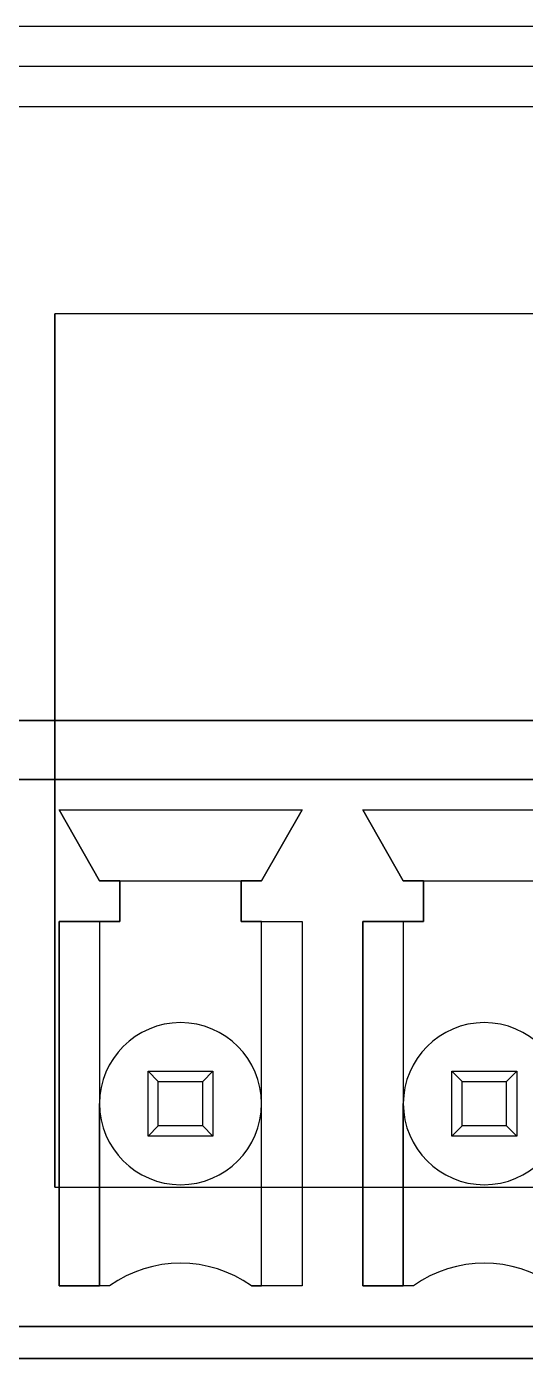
# Model space of a CAD drawing. Header units: millimetres. Extents: x -58 to 58, y -6 to 23.
# Drawn here: x 30.14 to 36.4, y 6.3 to 23 of the extents above; entities that cross this region are included whole.
import ezdxf

# ---------------------------------------------------------------- set-up
doc = ezdxf.new("R2010")
doc.units = ezdxf.units.MM
doc.header["$MEASUREMENT"] = 0
doc.layers.add('CL57_ASM', color=7, linetype='CONTINUOUS')

msp = doc.modelspace()

# ---------------------------------------------------------------- linework, layer by layer
at = {"layer": 'CL57_ASM'}
for p, q in [((56, 23, -69.2), (-56, 23, -69.2)), ((56, 23, -69.2), (-56, 23, -69.2)), ((56, 23, -69.2), (-56, 23, -69.2)), ((56, 23, -69.2), (-56, 23, -69.2)), ((56, 23, -69.2), (-56, 23, -69.2)), ((56, 23, -69.2), (-56, 23, -69.2)), ((49, 23, -0.5), (-49, 23, -0.5)), ((49, 23, -0.5), (-49, 23, -0.5)), ((49, 23, -0.5), (-49, 23, -0.5)), ((49, 23, -0.5), (-49, 23, -0.5)), ((49, 23, -0.5), (-49, 23, -0.5)), ((49, 23, -0.5), (-49, 23, -0.5)), ((49.5, 22.5), (-49.5, 22.5)), ((49.5, 22.5), (-49.5, 22.5)), ((49.5, 22.5), (-49.5, 22.5)), ((49.5, 22.5), (-49.5, 22.5)), ((49.5, 22.5), (-49.5, 22.5)), ((49.5, 22.5), (-49.5, 22.5)), ((-48.5, 22, -1), (48.5, 22, -1)), ((-48.5, 22, -65.7), (48.5, 22, -65.7)), ((-48.5, 22, -1), (48.5, 22, -1)), ((-48.5, 22, -65.7), (48.5, 22, -65.7)), ((-48.5, 22, -1), (48.5, 22, -1)), ((-48.5, 22, -65.7), (48.5, 22, -65.7)), ((-48.5, 22, -1), (48.5, 22, -1)), ((-48.5, 22, -65.7), (48.5, 22, -65.7)), ((-48.5, 22, -1), (48.5, 22, -1)), ((-48.5, 22, -65.7), (48.5, 22, -65.7)), ((-48.5, 22, -1), (48.5, 22, -1)), ((-48.5, 22, -65.7), (48.5, 22, -65.7)), ((30.5, 19.4, -57.9), (45, 19.4061, -57.9)), ((30.5, 19.4, -57.9), (45, 19.4061, -57.9)), ((30.5, 19.4, -57.9), (45, 19.4061, -57.9)), ((30.5, 19.4, -57.9), (45, 19.4061, -57.9)), ((30.5, 19.4, -57.9), (45, 19.4061, -57.9)), ((30.5, 19.4, -57.9), (45, 19.4061, -57.9)), ((45, 19.4039, -44.9), (30.5, 19.4, -44.9)), ((45, 19.4039, -44.9), (30.5, 19.4, -44.9)), ((45, 19.4039, -44.9), (30.5, 19.4, -44.9)), ((45, 19.4039, -44.9), (30.5, 19.4, -44.9)), ((45, 19.4039, -44.9), (30.5, 19.4, -44.9)), ((45, 19.4039, -44.9), (30.5, 19.4, -44.9)), ((30.5, 19.4, -44.9), (30.5, 8.4462, -44.9)), ((30.5, 8.4462, -57.9), (30.5, 19.4, -57.9)), ((30.5, 19.4, -57.9), (30.5, 19.4, -44.9)), ((30.5, 8.4462, -57.9), (30.5, 19.4, -57.9)), ((30.5, 19.4, -57.9), (30.5, 19.4, -44.9)), ((30.5, 19.4, -44.9), (30.5, 8.4462, -44.9)), ((30.5, 19.4, -44.9), (30.5, 8.4462, -44.9)), ((30.5, 8.4462, -57.9), (30.5, 19.4, -57.9)), ((30.5, 19.4, -57.9), (30.5, 19.4, -44.9)), ((30.5, 8.4462, -57.9), (30.5, 19.4, -57.9)), ((30.5, 19.4, -57.9), (30.5, 19.4, -44.9)), ((30.5, 19.4, -44.9), (30.5, 8.4462, -44.9)), ((30.5, 19.4, -44.9), (30.5, 8.4462, -44.9)), ((30.5, 8.4462, -57.9), (30.5, 19.4, -57.9)), ((30.5, 19.4, -57.9), (30.5, 19.4, -44.9)), ((30.5, 8.4462, -57.9), (30.5, 19.4, -57.9)), ((30.5, 19.4, -57.9), (30.5, 19.4, -44.9)), ((30.5, 19.4, -44.9), (30.5, 8.4462, -44.9)), ((42.2, 14.3, -1), (-43.8, 14.3, -1)), ((-43.8, 14.3), (42.2, 14.3)), ((-43.8, 14.3), (42.2, 14.3)), ((42.2, 14.3, -1), (-43.8, 14.3, -1)), ((42.2, 14.3, -1), (-43.8, 14.3, -1)), ((-43.8, 14.3), (42.2, 14.3)), ((-43.8, 14.3), (42.2, 14.3)), ((42.2, 14.3, -1), (-43.8, 14.3, -1)), ((42.2, 14.3, -1), (-43.8, 14.3, -1)), ((-43.8, 14.3), (42.2, 14.3)), ((-43.8, 14.3), (42.2, 14.3)), ((42.2, 14.3, -1), (-43.8, 14.3, -1)), ((42.2, 13.558), (10.421, 13.558)), ((10.421, 13.558, -9.144), (42.298, 13.558, -9.144)), ((10.421, 13.558, -9.144), (42.298, 13.558, -9.144)), ((42.2, 13.558), (10.421, 13.558)), ((42.2, 13.558), (10.421, 13.558)), ((10.421, 13.558, -9.144), (42.298, 13.558, -9.144)), ((10.421, 13.558, -9.144), (42.298, 13.558, -9.144)), ((42.2, 13.558), (10.421, 13.558)), ((42.2, 13.558), (10.421, 13.558)), ((10.421, 13.558, -9.144), (42.298, 13.558, -9.144)), ((10.421, 13.558, -9.144), (42.298, 13.558, -9.144)), ((42.2, 13.558), (10.421, 13.558)), ((30.5505, 13.177), (31.0585, 12.288)), ((30.5505, 13.177), (33.5985, 13.177)), ((30.5505, 13.177, -8.128), (33.5985, 13.177, -8.128)), ((30.5505, 13.177), (30.5505, 13.177, -8.128)), ((30.5505, 13.177), (33.5985, 13.177)), ((31.0585, 12.288, -8.128), (30.5505, 13.177, -8.128)), ((30.5505, 13.177, -8.128), (33.5985, 13.177, -8.128)), ((30.5505, 13.177), (30.5505, 13.177, -8.128)), ((30.5505, 13.177), (31.0585, 12.288)), ((31.0585, 12.288, -8.128), (30.5505, 13.177, -8.128)), ((30.5505, 13.177), (31.0585, 12.288)), ((30.5505, 13.177), (33.5985, 13.177)), ((30.5505, 13.177, -8.128), (33.5985, 13.177, -8.128)), ((30.5505, 13.177), (30.5505, 13.177, -8.128)), ((30.5505, 13.177), (33.5985, 13.177)), ((31.0585, 12.288, -8.128), (30.5505, 13.177, -8.128)), ((30.5505, 13.177, -8.128), (33.5985, 13.177, -8.128)), ((30.5505, 13.177), (30.5505, 13.177, -8.128)), ((30.5505, 13.177), (31.0585, 12.288)), ((31.0585, 12.288, -8.128), (30.5505, 13.177, -8.128)), ((30.5505, 13.177), (31.0585, 12.288)), ((30.5505, 13.177), (33.5985, 13.177)), ((30.5505, 13.177, -8.128), (33.5985, 13.177, -8.128)), ((30.5505, 13.177), (30.5505, 13.177, -8.128)), ((30.5505, 13.177), (33.5985, 13.177)), ((31.0585, 12.288, -8.128), (30.5505, 13.177, -8.128)), ((30.5505, 13.177, -8.128), (33.5985, 13.177, -8.128)), ((30.5505, 13.177), (30.5505, 13.177, -8.128)), ((30.5505, 13.177), (31.0585, 12.288)), ((31.0585, 12.288, -8.128), (30.5505, 13.177, -8.128)), ((33.0905, 12.288), (33.5985, 13.177)), ((33.5985, 13.177, -8.128), (33.0905, 12.288, -8.128)), ((33.5985, 13.177, -8.128), (33.0905, 12.288, -8.128)), ((33.0905, 12.288), (33.5985, 13.177)), ((33.0905, 12.288), (33.5985, 13.177)), ((33.5985, 13.177, -8.128), (33.0905, 12.288, -8.128)), ((33.5985, 13.177, -8.128), (33.0905, 12.288, -8.128)), ((33.0905, 12.288), (33.5985, 13.177)), ((33.0905, 12.288), (33.5985, 13.177)), ((33.5985, 13.177, -8.128), (33.0905, 12.288, -8.128)), ((33.5985, 13.177, -8.128), (33.0905, 12.288, -8.128)), ((33.0905, 12.288), (33.5985, 13.177)), ((33.5985, 13.177, -8.128), (33.5985, 13.177)), ((33.5985, 13.177, -8.128), (33.5985, 13.177)), ((33.5985, 13.177, -8.128), (33.5985, 13.177)), ((33.5985, 13.177, -8.128), (33.5985, 13.177)), ((33.5985, 13.177, -8.128), (33.5985, 13.177)), ((33.5985, 13.177, -8.128), (33.5985, 13.177)), ((34.3605, 13.177), (34.8685, 12.288)), ((34.3605, 13.177), (37.4085, 13.177)), ((34.3605, 13.177, -8.128), (37.4085, 13.177, -8.128)), ((34.3605, 13.177), (34.3605, 13.177, -8.128)), ((34.3605, 13.177), (37.4085, 13.177)), ((34.8685, 12.288, -8.128), (34.3605, 13.177, -8.128)), ((34.3605, 13.177, -8.128), (37.4085, 13.177, -8.128)), ((34.3605, 13.177), (34.3605, 13.177, -8.128)), ((34.3605, 13.177), (34.8685, 12.288)), ((34.8685, 12.288, -8.128), (34.3605, 13.177, -8.128)), ((34.3605, 13.177), (34.8685, 12.288)), ((34.3605, 13.177), (37.4085, 13.177)), ((34.3605, 13.177, -8.128), (37.4085, 13.177, -8.128)), ((34.3605, 13.177), (34.3605, 13.177, -8.128)), ((34.3605, 13.177), (37.4085, 13.177)), ((34.8685, 12.288, -8.128), (34.3605, 13.177, -8.128)), ((34.3605, 13.177, -8.128), (37.4085, 13.177, -8.128)), ((34.3605, 13.177), (34.3605, 13.177, -8.128)), ((34.3605, 13.177), (34.8685, 12.288)), ((34.8685, 12.288, -8.128), (34.3605, 13.177, -8.128)), ((34.3605, 13.177), (34.8685, 12.288)), ((34.3605, 13.177), (37.4085, 13.177)), ((34.3605, 13.177, -8.128), (37.4085, 13.177, -8.128)), ((34.3605, 13.177), (34.3605, 13.177, -8.128)), ((34.3605, 13.177), (37.4085, 13.177)), ((34.8685, 12.288, -8.128), (34.3605, 13.177, -8.128)), ((34.3605, 13.177, -8.128), (37.4085, 13.177, -8.128)), ((34.3605, 13.177), (34.3605, 13.177, -8.128)), ((34.3605, 13.177), (34.8685, 12.288)), ((34.8685, 12.288, -8.128), (34.3605, 13.177, -8.128)), ((31.3125, 12.288), (31.0585, 12.288)), ((31.0585, 12.288, -8.128), (33.0905, 12.288, -8.128)), ((31.0585, 12.288, -8.128), (33.0905, 12.288, -8.128)), ((31.0585, 12.288, -8.128), (31.0585, 12.288)), ((31.3125, 12.288), (31.0585, 12.288)), ((31.0585, 12.288, -8.128), (31.0585, 12.288)), ((31.3125, 12.288), (31.0585, 12.288)), ((31.0585, 12.288, -8.128), (33.0905, 12.288, -8.128)), ((31.0585, 12.288, -8.128), (33.0905, 12.288, -8.128)), ((31.0585, 12.288, -8.128), (31.0585, 12.288)), ((31.3125, 12.288), (31.0585, 12.288)), ((31.0585, 12.288, -8.128), (31.0585, 12.288)), ((31.3125, 12.288), (31.0585, 12.288)), ((31.0585, 12.288, -8.128), (33.0905, 12.288, -8.128)), ((31.0585, 12.288, -8.128), (33.0905, 12.288, -8.128)), ((31.0585, 12.288, -8.128), (31.0585, 12.288)), ((31.3125, 12.288), (31.0585, 12.288)), ((31.0585, 12.288, -8.128), (31.0585, 12.288)), ((31.3125, 11.78), (31.3125, 12.288)), ((31.3125, 12.288), (31.3125, 12.288, -6.985)), ((31.3125, 12.288, -6.985), (32.8365, 12.288, -6.985)), ((31.3125, 12.288, -6.985), (32.8365, 12.288, -6.985)), ((31.3125, 12.288, -6.985), (31.3125, 11.78, -6.985)), ((31.3125, 12.288, -6.985), (31.3125, 11.78, -6.985)), ((31.3125, 12.288), (31.3125, 12.288, -6.985)), ((31.3125, 11.78), (31.3125, 12.288)), ((31.3125, 11.78), (31.3125, 12.288)), ((31.3125, 12.288), (31.3125, 12.288, -6.985)), ((31.3125, 12.288, -6.985), (32.8365, 12.288, -6.985)), ((31.3125, 12.288, -6.985), (32.8365, 12.288, -6.985)), ((31.3125, 12.288, -6.985), (31.3125, 11.78, -6.985)), ((31.3125, 12.288, -6.985), (31.3125, 11.78, -6.985)), ((31.3125, 12.288), (31.3125, 12.288, -6.985)), ((31.3125, 11.78), (31.3125, 12.288)), ((31.3125, 11.78), (31.3125, 12.288)), ((31.3125, 12.288), (31.3125, 12.288, -6.985)), ((31.3125, 12.288, -6.985), (32.8365, 12.288, -6.985)), ((31.3125, 12.288, -6.985), (32.8365, 12.288, -6.985)), ((31.3125, 12.288, -6.985), (31.3125, 11.78, -6.985)), ((31.3125, 12.288, -6.985), (31.3125, 11.78, -6.985)), ((31.3125, 12.288), (31.3125, 12.288, -6.985)), ((31.3125, 11.78), (31.3125, 12.288)), ((33.0905, 12.288), (32.8365, 12.288)), ((32.8365, 12.288), (32.8365, 11.78)), ((32.8365, 12.288, -6.985), (32.8365, 12.288)), ((33.0905, 12.288), (32.8365, 12.288)), ((32.8365, 11.78, -6.985), (32.8365, 12.288, -6.985)), ((32.8365, 11.78, -6.985), (32.8365, 12.288, -6.985)), ((32.8365, 12.288, -6.985), (32.8365, 12.288)), ((32.8365, 12.288), (32.8365, 11.78)), ((33.0905, 12.288), (32.8365, 12.288)), ((32.8365, 12.288), (32.8365, 11.78)), ((32.8365, 12.288, -6.985), (32.8365, 12.288)), ((33.0905, 12.288), (32.8365, 12.288)), ((32.8365, 11.78, -6.985), (32.8365, 12.288, -6.985)), ((32.8365, 11.78, -6.985), (32.8365, 12.288, -6.985)), ((32.8365, 12.288, -6.985), (32.8365, 12.288)), ((32.8365, 12.288), (32.8365, 11.78)), ((33.0905, 12.288), (32.8365, 12.288)), ((32.8365, 12.288), (32.8365, 11.78)), ((32.8365, 12.288, -6.985), (32.8365, 12.288)), ((33.0905, 12.288), (32.8365, 12.288)), ((32.8365, 11.78, -6.985), (32.8365, 12.288, -6.985)), ((32.8365, 11.78, -6.985), (32.8365, 12.288, -6.985)), ((32.8365, 12.288, -6.985), (32.8365, 12.288)), ((32.8365, 12.288), (32.8365, 11.78)), ((33.0905, 12.288, -8.128), (33.0905, 12.288)), ((33.0905, 12.288, -8.128), (33.0905, 12.288)), ((33.0905, 12.288, -8.128), (33.0905, 12.288)), ((33.0905, 12.288, -8.128), (33.0905, 12.288)), ((33.0905, 12.288, -8.128), (33.0905, 12.288)), ((33.0905, 12.288, -8.128), (33.0905, 12.288)), ((35.1225, 12.288), (34.8685, 12.288)), ((34.8685, 12.288, -8.128), (36.9005, 12.288, -8.128)), ((34.8685, 12.288, -8.128), (36.9005, 12.288, -8.128)), ((34.8685, 12.288, -8.128), (34.8685, 12.288)), ((35.1225, 12.288), (34.8685, 12.288)), ((34.8685, 12.288, -8.128), (34.8685, 12.288)), ((35.1225, 12.288), (34.8685, 12.288)), ((34.8685, 12.288, -8.128), (36.9005, 12.288, -8.128)), ((34.8685, 12.288, -8.128), (36.9005, 12.288, -8.128)), ((34.8685, 12.288, -8.128), (34.8685, 12.288)), ((35.1225, 12.288), (34.8685, 12.288)), ((34.8685, 12.288, -8.128), (34.8685, 12.288)), ((35.1225, 12.288), (34.8685, 12.288)), ((34.8685, 12.288, -8.128), (36.9005, 12.288, -8.128)), ((34.8685, 12.288, -8.128), (36.9005, 12.288, -8.128)), ((34.8685, 12.288, -8.128), (34.8685, 12.288)), ((35.1225, 12.288), (34.8685, 12.288)), ((34.8685, 12.288, -8.128), (34.8685, 12.288)), ((35.1225, 11.78), (35.1225, 12.288)), ((35.1225, 12.288), (35.1225, 12.288, -6.985)), ((35.1225, 12.288, -6.985), (36.6465, 12.288, -6.985)), ((35.1225, 12.288, -6.985), (36.6465, 12.288, -6.985)), ((35.1225, 12.288, -6.985), (35.1225, 11.78, -6.985)), ((35.1225, 12.288, -6.985), (35.1225, 11.78, -6.985)), ((35.1225, 12.288), (35.1225, 12.288, -6.985)), ((35.1225, 11.78), (35.1225, 12.288)), ((35.1225, 11.78), (35.1225, 12.288)), ((35.1225, 12.288), (35.1225, 12.288, -6.985)), ((35.1225, 12.288, -6.985), (36.6465, 12.288, -6.985)), ((35.1225, 12.288, -6.985), (36.6465, 12.288, -6.985)), ((35.1225, 12.288, -6.985), (35.1225, 11.78, -6.985)), ((35.1225, 12.288, -6.985), (35.1225, 11.78, -6.985)), ((35.1225, 12.288), (35.1225, 12.288, -6.985)), ((35.1225, 11.78), (35.1225, 12.288)), ((35.1225, 11.78), (35.1225, 12.288)), ((35.1225, 12.288), (35.1225, 12.288, -6.985)), ((35.1225, 12.288, -6.985), (36.6465, 12.288, -6.985)), ((35.1225, 12.288, -6.985), (36.6465, 12.288, -6.985)), ((35.1225, 12.288, -6.985), (35.1225, 11.78, -6.985)), ((35.1225, 12.288, -6.985), (35.1225, 11.78, -6.985)), ((35.1225, 12.288), (35.1225, 12.288, -6.985)), ((35.1225, 11.78), (35.1225, 12.288)), ((30.5505, 7.208), (30.5505, 11.78)), ((30.5505, 11.78), (31.3125, 11.78)), ((31.0585, 11.78, -8.128), (30.5505, 11.78, -8.128)), ((30.5505, 11.78, -8.128), (30.5505, 7.208, -8.128)), ((30.5505, 7.208), (30.5505, 11.78)), ((30.5505, 11.78, -8.128), (30.5505, 7.208, -8.128)), ((30.5505, 11.78, -8.128), (30.5505, 11.78)), ((31.0585, 11.78, -8.128), (30.5505, 11.78, -8.128)), ((30.5505, 11.78, -8.128), (30.5505, 11.78)), ((30.5505, 11.78), (31.3125, 11.78)), ((30.5505, 7.208), (30.5505, 11.78)), ((30.5505, 11.78), (31.3125, 11.78)), ((31.0585, 11.78, -8.128), (30.5505, 11.78, -8.128)), ((30.5505, 11.78, -8.128), (30.5505, 7.208, -8.128)), ((30.5505, 7.208), (30.5505, 11.78)), ((30.5505, 11.78, -8.128), (30.5505, 7.208, -8.128)), ((30.5505, 11.78, -8.128), (30.5505, 11.78)), ((31.0585, 11.78, -8.128), (30.5505, 11.78, -8.128)), ((30.5505, 11.78, -8.128), (30.5505, 11.78)), ((30.5505, 11.78), (31.3125, 11.78)), ((30.5505, 7.208), (30.5505, 11.78)), ((30.5505, 11.78), (31.3125, 11.78)), ((31.0585, 11.78, -8.128), (30.5505, 11.78, -8.128)), ((30.5505, 11.78, -8.128), (30.5505, 7.208, -8.128)), ((30.5505, 7.208), (30.5505, 11.78)), ((30.5505, 11.78, -8.128), (30.5505, 7.208, -8.128)), ((30.5505, 11.78, -8.128), (30.5505, 11.78)), ((31.0585, 11.78, -8.128), (30.5505, 11.78, -8.128)), ((30.5505, 11.78, -8.128), (30.5505, 11.78)), ((30.5505, 11.78), (31.3125, 11.78)), ((31.3125, 11.78, -6.985), (31.0585, 11.78, -6.985)), ((31.0585, 11.78, -6.985), (31.0585, 9.494, -6.985)), ((31.0585, 11.78, -8.128), (31.0585, 7.208, -8.128)), ((31.0585, 11.78, -6.985), (31.0585, 11.78, -8.128)), ((31.0585, 11.78, -6.985), (31.0585, 9.494, -6.985)), ((31.0585, 11.78, -8.128), (31.0585, 7.208, -8.128)), ((31.3125, 11.78, -6.985), (31.0585, 11.78, -6.985)), ((31.0585, 11.78, -6.985), (31.0585, 11.78, -8.128)), ((31.3125, 11.78, -6.985), (31.0585, 11.78, -6.985)), ((31.0585, 11.78, -6.985), (31.0585, 9.494, -6.985)), ((31.0585, 11.78, -8.128), (31.0585, 7.208, -8.128)), ((31.0585, 11.78, -6.985), (31.0585, 11.78, -8.128)), ((31.0585, 11.78, -6.985), (31.0585, 9.494, -6.985)), ((31.0585, 11.78, -8.128), (31.0585, 7.208, -8.128)), ((31.3125, 11.78, -6.985), (31.0585, 11.78, -6.985)), ((31.0585, 11.78, -6.985), (31.0585, 11.78, -8.128)), ((31.3125, 11.78, -6.985), (31.0585, 11.78, -6.985)), ((31.0585, 11.78, -6.985), (31.0585, 9.494, -6.985)), ((31.0585, 11.78, -8.128), (31.0585, 7.208, -8.128)), ((31.0585, 11.78, -6.985), (31.0585, 11.78, -8.128)), ((31.0585, 11.78, -6.985), (31.0585, 9.494, -6.985)), ((31.0585, 11.78, -8.128), (31.0585, 7.208, -8.128)), ((31.3125, 11.78, -6.985), (31.0585, 11.78, -6.985)), ((31.0585, 11.78, -6.985), (31.0585, 11.78, -8.128)), ((31.3125, 11.78, -6.985), (31.3125, 11.78)), ((31.3125, 11.78, -6.985), (31.3125, 11.78)), ((31.3125, 11.78, -6.985), (31.3125, 11.78)), ((31.3125, 11.78, -6.985), (31.3125, 11.78)), ((31.3125, 11.78, -6.985), (31.3125, 11.78)), ((31.3125, 11.78, -6.985), (31.3125, 11.78)), ((32.8365, 11.78), (33.5985, 11.78)), ((33.0905, 11.78, -6.985), (32.8365, 11.78, -6.985)), ((32.8365, 11.78), (33.5985, 11.78)), ((33.0905, 11.78, -6.985), (32.8365, 11.78, -6.985)), ((32.8365, 11.78), (32.8365, 11.78, -6.985)), ((32.8365, 11.78), (32.8365, 11.78, -6.985)), ((32.8365, 11.78), (33.5985, 11.78)), ((33.0905, 11.78, -6.985), (32.8365, 11.78, -6.985)), ((32.8365, 11.78), (33.5985, 11.78)), ((33.0905, 11.78, -6.985), (32.8365, 11.78, -6.985)), ((32.8365, 11.78), (32.8365, 11.78, -6.985)), ((32.8365, 11.78), (32.8365, 11.78, -6.985)), ((32.8365, 11.78), (33.5985, 11.78)), ((33.0905, 11.78, -6.985), (32.8365, 11.78, -6.985)), ((32.8365, 11.78), (33.5985, 11.78)), ((33.0905, 11.78, -6.985), (32.8365, 11.78, -6.985)), ((32.8365, 11.78), (32.8365, 11.78, -6.985)), ((32.8365, 11.78), (32.8365, 11.78, -6.985)), ((33.0905, 9.494, -6.985), (33.0905, 11.78, -6.985)), ((33.0905, 9.494, -6.985), (33.0905, 11.78, -6.985)), ((33.0905, 7.208, -8.128), (33.0905, 11.78, -8.128)), ((33.0905, 11.78, -8.128), (33.0905, 11.78, -6.985)), ((33.0905, 11.78, -8.128), (33.5985, 11.78, -8.128)), ((33.0905, 11.78, -8.128), (33.0905, 11.78, -6.985)), ((33.0905, 7.208, -8.128), (33.0905, 11.78, -8.128)), ((33.0905, 11.78, -8.128), (33.5985, 11.78, -8.128)), ((33.0905, 9.494, -6.985), (33.0905, 11.78, -6.985)), ((33.0905, 9.494, -6.985), (33.0905, 11.78, -6.985)), ((33.0905, 7.208, -8.128), (33.0905, 11.78, -8.128)), ((33.0905, 11.78, -8.128), (33.0905, 11.78, -6.985)), ((33.0905, 11.78, -8.128), (33.5985, 11.78, -8.128)), ((33.0905, 11.78, -8.128), (33.0905, 11.78, -6.985)), ((33.0905, 7.208, -8.128), (33.0905, 11.78, -8.128)), ((33.0905, 11.78, -8.128), (33.5985, 11.78, -8.128)), ((33.0905, 9.494, -6.985), (33.0905, 11.78, -6.985)), ((33.0905, 9.494, -6.985), (33.0905, 11.78, -6.985)), ((33.0905, 7.208, -8.128), (33.0905, 11.78, -8.128)), ((33.0905, 11.78, -8.128), (33.0905, 11.78, -6.985)), ((33.0905, 11.78, -8.128), (33.5985, 11.78, -8.128)), ((33.0905, 11.78, -8.128), (33.0905, 11.78, -6.985)), ((33.0905, 7.208, -8.128), (33.0905, 11.78, -8.128)), ((33.0905, 11.78, -8.128), (33.5985, 11.78, -8.128)), ((33.5985, 11.78), (33.5985, 7.208)), ((33.5985, 11.78, -8.128), (33.5985, 11.78)), ((33.5985, 11.78, -8.128), (33.5985, 7.208, -8.128)), ((33.5985, 11.78, -8.128), (33.5985, 11.78)), ((33.5985, 11.78), (33.5985, 7.208)), ((33.5985, 11.78, -8.128), (33.5985, 7.208, -8.128)), ((33.5985, 11.78), (33.5985, 7.208)), ((33.5985, 11.78, -8.128), (33.5985, 11.78)), ((33.5985, 11.78, -8.128), (33.5985, 7.208, -8.128)), ((33.5985, 11.78, -8.128), (33.5985, 11.78)), ((33.5985, 11.78), (33.5985, 7.208)), ((33.5985, 11.78, -8.128), (33.5985, 7.208, -8.128)), ((33.5985, 11.78), (33.5985, 7.208)), ((33.5985, 11.78, -8.128), (33.5985, 11.78)), ((33.5985, 11.78, -8.128), (33.5985, 7.208, -8.128)), ((33.5985, 11.78, -8.128), (33.5985, 11.78)), ((33.5985, 11.78), (33.5985, 7.208)), ((33.5985, 11.78, -8.128), (33.5985, 7.208, -8.128)), ((34.3605, 7.208), (34.3605, 11.78)), ((34.3605, 11.78), (35.1225, 11.78)), ((34.8685, 11.78, -8.128), (34.3605, 11.78, -8.128)), ((34.3605, 11.78, -8.128), (34.3605, 7.208, -8.128)), ((34.3605, 7.208), (34.3605, 11.78)), ((34.3605, 11.78, -8.128), (34.3605, 7.208, -8.128)), ((34.3605, 11.78, -8.128), (34.3605, 11.78)), ((34.8685, 11.78, -8.128), (34.3605, 11.78, -8.128)), ((34.3605, 11.78, -8.128), (34.3605, 11.78)), ((34.3605, 11.78), (35.1225, 11.78)), ((34.3605, 7.208), (34.3605, 11.78)), ((34.3605, 11.78), (35.1225, 11.78)), ((34.8685, 11.78, -8.128), (34.3605, 11.78, -8.128)), ((34.3605, 11.78, -8.128), (34.3605, 7.208, -8.128)), ((34.3605, 7.208), (34.3605, 11.78)), ((34.3605, 11.78, -8.128), (34.3605, 7.208, -8.128)), ((34.3605, 11.78, -8.128), (34.3605, 11.78)), ((34.8685, 11.78, -8.128), (34.3605, 11.78, -8.128)), ((34.3605, 11.78, -8.128), (34.3605, 11.78)), ((34.3605, 11.78), (35.1225, 11.78)), ((34.3605, 7.208), (34.3605, 11.78)), ((34.3605, 11.78), (35.1225, 11.78)), ((34.8685, 11.78, -8.128), (34.3605, 11.78, -8.128)), ((34.3605, 11.78, -8.128), (34.3605, 7.208, -8.128)), ((34.3605, 7.208), (34.3605, 11.78)), ((34.3605, 11.78, -8.128), (34.3605, 7.208, -8.128)), ((34.3605, 11.78, -8.128), (34.3605, 11.78)), ((34.8685, 11.78, -8.128), (34.3605, 11.78, -8.128)), ((34.3605, 11.78, -8.128), (34.3605, 11.78)), ((34.3605, 11.78), (35.1225, 11.78)), ((35.1225, 11.78, -6.985), (34.8685, 11.78, -6.985)), ((34.8685, 11.78, -6.985), (34.8685, 9.494, -6.985)), ((34.8685, 11.78, -8.128), (34.8685, 7.208, -8.128)), ((34.8685, 11.78, -6.985), (34.8685, 11.78, -8.128)), ((34.8685, 11.78, -6.985), (34.8685, 9.494, -6.985)), ((34.8685, 11.78, -8.128), (34.8685, 7.208, -8.128)), ((35.1225, 11.78, -6.985), (34.8685, 11.78, -6.985)), ((34.8685, 11.78, -6.985), (34.8685, 11.78, -8.128)), ((35.1225, 11.78, -6.985), (34.8685, 11.78, -6.985)), ((34.8685, 11.78, -6.985), (34.8685, 9.494, -6.985)), ((34.8685, 11.78, -8.128), (34.8685, 7.208, -8.128)), ((34.8685, 11.78, -6.985), (34.8685, 11.78, -8.128)), ((34.8685, 11.78, -6.985), (34.8685, 9.494, -6.985)), ((34.8685, 11.78, -8.128), (34.8685, 7.208, -8.128)), ((35.1225, 11.78, -6.985), (34.8685, 11.78, -6.985)), ((34.8685, 11.78, -6.985), (34.8685, 11.78, -8.128)), ((35.1225, 11.78, -6.985), (34.8685, 11.78, -6.985)), ((34.8685, 11.78, -6.985), (34.8685, 9.494, -6.985)), ((34.8685, 11.78, -8.128), (34.8685, 7.208, -8.128)), ((34.8685, 11.78, -6.985), (34.8685, 11.78, -8.128)), ((34.8685, 11.78, -6.985), (34.8685, 9.494, -6.985)), ((34.8685, 11.78, -8.128), (34.8685, 7.208, -8.128)), ((35.1225, 11.78, -6.985), (34.8685, 11.78, -6.985)), ((34.8685, 11.78, -6.985), (34.8685, 11.78, -8.128)), ((35.1225, 11.78, -6.985), (35.1225, 11.78)), ((35.1225, 11.78, -6.985), (35.1225, 11.78)), ((35.1225, 11.78, -6.985), (35.1225, 11.78)), ((35.1225, 11.78, -6.985), (35.1225, 11.78)), ((35.1225, 11.78, -6.985), (35.1225, 11.78)), ((35.1225, 11.78, -6.985), (35.1225, 11.78)), ((31.6681, 9.9004, -5.969), (32.4809, 9.9004, -5.969)), ((31.6681, 9.0876, -5.969), (31.6681, 9.9004, -5.969)), ((31.6681, 9.0876, -5.969), (31.6681, 9.9004, -5.969)), ((31.6681, 9.9004, -2.032), (31.6681, 9.9004, -5.969)), ((31.6681, 9.0876, -2.032), (31.6681, 9.9004, -2.032)), ((31.6681, 9.9004, -2.032), (31.6681, 9.9004, -5.969)), ((31.6681, 9.9004, -2.032), (32.4809, 9.9004, -2.032)), ((31.6681, 9.9004, -5.969), (32.4809, 9.9004, -5.969)), ((31.6681, 9.0876, -2.032), (31.6681, 9.9004, -2.032)), ((31.7951, 9.7734, -1.27), (31.6681, 9.9004, -2.032)), ((31.6681, 9.9004, -2.032), (32.4809, 9.9004, -2.032)), ((31.7951, 9.7734, -1.27), (31.6681, 9.9004, -2.032)), ((31.6681, 9.9004, -5.969), (32.4809, 9.9004, -5.969)), ((31.6681, 9.0876, -5.969), (31.6681, 9.9004, -5.969)), ((31.6681, 9.0876, -5.969), (31.6681, 9.9004, -5.969)), ((31.6681, 9.9004, -2.032), (31.6681, 9.9004, -5.969)), ((31.6681, 9.0876, -2.032), (31.6681, 9.9004, -2.032)), ((31.6681, 9.9004, -2.032), (31.6681, 9.9004, -5.969)), ((31.6681, 9.9004, -2.032), (32.4809, 9.9004, -2.032)), ((31.6681, 9.9004, -5.969), (32.4809, 9.9004, -5.969)), ((31.6681, 9.0876, -2.032), (31.6681, 9.9004, -2.032)), ((31.7951, 9.7734, -1.27), (31.6681, 9.9004, -2.032)), ((31.6681, 9.9004, -2.032), (32.4809, 9.9004, -2.032)), ((31.7951, 9.7734, -1.27), (31.6681, 9.9004, -2.032)), ((31.6681, 9.9004, -5.969), (32.4809, 9.9004, -5.969)), ((31.6681, 9.0876, -5.969), (31.6681, 9.9004, -5.969)), ((31.6681, 9.0876, -5.969), (31.6681, 9.9004, -5.969)), ((31.6681, 9.9004, -2.032), (31.6681, 9.9004, -5.969)), ((31.6681, 9.0876, -2.032), (31.6681, 9.9004, -2.032)), ((31.6681, 9.9004, -2.032), (31.6681, 9.9004, -5.969)), ((31.6681, 9.9004, -2.032), (32.4809, 9.9004, -2.032)), ((31.6681, 9.9004, -5.969), (32.4809, 9.9004, -5.969)), ((31.6681, 9.0876, -2.032), (31.6681, 9.9004, -2.032)), ((31.7951, 9.7734, -1.27), (31.6681, 9.9004, -2.032)), ((31.6681, 9.9004, -2.032), (32.4809, 9.9004, -2.032)), ((31.7951, 9.7734, -1.27), (31.6681, 9.9004, -2.032)), ((32.3539, 9.7734, -1.27), (32.4809, 9.9004, -2.032)), ((32.3539, 9.7734, -1.27), (32.4809, 9.9004, -2.032)), ((32.3539, 9.7734, -1.27), (32.4809, 9.9004, -2.032)), ((32.3539, 9.7734, -1.27), (32.4809, 9.9004, -2.032)), ((32.3539, 9.7734, -1.27), (32.4809, 9.9004, -2.032)), ((32.3539, 9.7734, -1.27), (32.4809, 9.9004, -2.032)), ((32.4809, 9.9004, -5.969), (32.4809, 9.0876, -5.969)), ((32.4809, 9.9004, -2.032), (32.4809, 9.9004, -5.969)), ((32.4809, 9.9004, -2.032), (32.4809, 9.9004, -5.969)), ((32.4809, 9.9004, -2.032), (32.4809, 9.0876, -2.032)), ((32.4809, 9.9004, -5.969), (32.4809, 9.0876, -5.969)), ((32.4809, 9.9004, -2.032), (32.4809, 9.0876, -2.032)), ((32.4809, 9.9004, -5.969), (32.4809, 9.0876, -5.969)), ((32.4809, 9.9004, -2.032), (32.4809, 9.9004, -5.969)), ((32.4809, 9.9004, -2.032), (32.4809, 9.9004, -5.969)), ((32.4809, 9.9004, -2.032), (32.4809, 9.0876, -2.032)), ((32.4809, 9.9004, -5.969), (32.4809, 9.0876, -5.969)), ((32.4809, 9.9004, -2.032), (32.4809, 9.0876, -2.032)), ((32.4809, 9.9004, -5.969), (32.4809, 9.0876, -5.969)), ((32.4809, 9.9004, -2.032), (32.4809, 9.9004, -5.969)), ((32.4809, 9.9004, -2.032), (32.4809, 9.9004, -5.969)), ((32.4809, 9.9004, -2.032), (32.4809, 9.0876, -2.032)), ((32.4809, 9.9004, -5.969), (32.4809, 9.0876, -5.969)), ((32.4809, 9.9004, -2.032), (32.4809, 9.0876, -2.032)), ((35.4781, 9.9004, -5.969), (36.2909, 9.9004, -5.969)), ((35.4781, 9.0876, -5.969), (35.4781, 9.9004, -5.969)), ((35.4781, 9.0876, -5.969), (35.4781, 9.9004, -5.969)), ((35.4781, 9.9004, -2.032), (35.4781, 9.9004, -5.969)), ((35.4781, 9.0876, -2.032), (35.4781, 9.9004, -2.032)), ((35.4781, 9.9004, -2.032), (35.4781, 9.9004, -5.969)), ((35.4781, 9.9004, -2.032), (36.2909, 9.9004, -2.032)), ((35.4781, 9.9004, -5.969), (36.2909, 9.9004, -5.969)), ((35.4781, 9.0876, -2.032), (35.4781, 9.9004, -2.032)), ((35.6051, 9.7734, -1.27), (35.4781, 9.9004, -2.032)), ((35.4781, 9.9004, -2.032), (36.2909, 9.9004, -2.032)), ((35.6051, 9.7734, -1.27), (35.4781, 9.9004, -2.032)), ((35.4781, 9.9004, -5.969), (36.2909, 9.9004, -5.969)), ((35.4781, 9.0876, -5.969), (35.4781, 9.9004, -5.969)), ((35.4781, 9.0876, -5.969), (35.4781, 9.9004, -5.969)), ((35.4781, 9.9004, -2.032), (35.4781, 9.9004, -5.969)), ((35.4781, 9.0876, -2.032), (35.4781, 9.9004, -2.032)), ((35.4781, 9.9004, -2.032), (35.4781, 9.9004, -5.969)), ((35.4781, 9.9004, -2.032), (36.2909, 9.9004, -2.032)), ((35.4781, 9.9004, -5.969), (36.2909, 9.9004, -5.969)), ((35.4781, 9.0876, -2.032), (35.4781, 9.9004, -2.032)), ((35.6051, 9.7734, -1.27), (35.4781, 9.9004, -2.032)), ((35.4781, 9.9004, -2.032), (36.2909, 9.9004, -2.032)), ((35.6051, 9.7734, -1.27), (35.4781, 9.9004, -2.032)), ((35.4781, 9.9004, -5.969), (36.2909, 9.9004, -5.969)), ((35.4781, 9.0876, -5.969), (35.4781, 9.9004, -5.969)), ((35.4781, 9.0876, -5.969), (35.4781, 9.9004, -5.969)), ((35.4781, 9.9004, -2.032), (35.4781, 9.9004, -5.969)), ((35.4781, 9.0876, -2.032), (35.4781, 9.9004, -2.032)), ((35.4781, 9.9004, -2.032), (35.4781, 9.9004, -5.969)), ((35.4781, 9.9004, -2.032), (36.2909, 9.9004, -2.032)), ((35.4781, 9.9004, -5.969), (36.2909, 9.9004, -5.969)), ((35.4781, 9.0876, -2.032), (35.4781, 9.9004, -2.032)), ((35.6051, 9.7734, -1.27), (35.4781, 9.9004, -2.032)), ((35.4781, 9.9004, -2.032), (36.2909, 9.9004, -2.032)), ((35.6051, 9.7734, -1.27), (35.4781, 9.9004, -2.032)), ((36.1639, 9.7734, -1.27), (36.2909, 9.9004, -2.032)), ((36.1639, 9.7734, -1.27), (36.2909, 9.9004, -2.032)), ((36.1639, 9.7734, -1.27), (36.2909, 9.9004, -2.032)), ((36.1639, 9.7734, -1.27), (36.2909, 9.9004, -2.032)), ((36.1639, 9.7734, -1.27), (36.2909, 9.9004, -2.032)), ((36.1639, 9.7734, -1.27), (36.2909, 9.9004, -2.032)), ((36.2909, 9.9004, -5.969), (36.2909, 9.0876, -5.969)), ((36.2909, 9.9004, -2.032), (36.2909, 9.9004, -5.969)), ((36.2909, 9.9004, -2.032), (36.2909, 9.9004, -5.969)), ((36.2909, 9.9004, -2.032), (36.2909, 9.0876, -2.032)), ((36.2909, 9.9004, -5.969), (36.2909, 9.0876, -5.969)), ((36.2909, 9.9004, -2.032), (36.2909, 9.0876, -2.032)), ((36.2909, 9.9004, -5.969), (36.2909, 9.0876, -5.969)), ((36.2909, 9.9004, -2.032), (36.2909, 9.9004, -5.969)), ((36.2909, 9.9004, -2.032), (36.2909, 9.9004, -5.969)), ((36.2909, 9.9004, -2.032), (36.2909, 9.0876, -2.032)), ((36.2909, 9.9004, -5.969), (36.2909, 9.0876, -5.969)), ((36.2909, 9.9004, -2.032), (36.2909, 9.0876, -2.032)), ((36.2909, 9.9004, -5.969), (36.2909, 9.0876, -5.969)), ((36.2909, 9.9004, -2.032), (36.2909, 9.9004, -5.969)), ((36.2909, 9.9004, -2.032), (36.2909, 9.9004, -5.969)), ((36.2909, 9.9004, -2.032), (36.2909, 9.0876, -2.032)), ((36.2909, 9.9004, -5.969), (36.2909, 9.0876, -5.969)), ((36.2909, 9.9004, -2.032), (36.2909, 9.0876, -2.032)), ((31.7951, 9.2146, -1.27), (31.7951, 9.7734, -1.27)), ((31.7951, 9.7734, -1.27), (32.3539, 9.7734, -1.27)), ((31.7951, 9.2146, -1.27), (31.7951, 9.7734, -1.27)), ((31.7951, 9.7734, -1.27), (32.3539, 9.7734, -1.27)), ((31.7951, 9.2146, -1.27), (31.7951, 9.7734, -1.27)), ((31.7951, 9.7734, -1.27), (32.3539, 9.7734, -1.27)), ((31.7951, 9.2146, -1.27), (31.7951, 9.7734, -1.27)), ((31.7951, 9.7734, -1.27), (32.3539, 9.7734, -1.27)), ((31.7951, 9.2146, -1.27), (31.7951, 9.7734, -1.27)), ((31.7951, 9.7734, -1.27), (32.3539, 9.7734, -1.27)), ((31.7951, 9.2146, -1.27), (31.7951, 9.7734, -1.27)), ((31.7951, 9.7734, -1.27), (32.3539, 9.7734, -1.27)), ((32.3539, 9.2146, -1.27), (32.3539, 9.7734, -1.27)), ((32.3539, 9.2146, -1.27), (32.3539, 9.7734, -1.27)), ((32.3539, 9.2146, -1.27), (32.3539, 9.7734, -1.27)), ((32.3539, 9.2146, -1.27), (32.3539, 9.7734, -1.27)), ((32.3539, 9.2146, -1.27), (32.3539, 9.7734, -1.27)), ((32.3539, 9.2146, -1.27), (32.3539, 9.7734, -1.27)), ((35.6051, 9.2146, -1.27), (35.6051, 9.7734, -1.27)), ((35.6051, 9.7734, -1.27), (36.1639, 9.7734, -1.27)), ((35.6051, 9.2146, -1.27), (35.6051, 9.7734, -1.27)), ((35.6051, 9.7734, -1.27), (36.1639, 9.7734, -1.27)), ((35.6051, 9.2146, -1.27), (35.6051, 9.7734, -1.27)), ((35.6051, 9.7734, -1.27), (36.1639, 9.7734, -1.27)), ((35.6051, 9.2146, -1.27), (35.6051, 9.7734, -1.27)), ((35.6051, 9.7734, -1.27), (36.1639, 9.7734, -1.27)), ((35.6051, 9.2146, -1.27), (35.6051, 9.7734, -1.27)), ((35.6051, 9.7734, -1.27), (36.1639, 9.7734, -1.27)), ((35.6051, 9.2146, -1.27), (35.6051, 9.7734, -1.27)), ((35.6051, 9.7734, -1.27), (36.1639, 9.7734, -1.27)), ((36.1639, 9.2146, -1.27), (36.1639, 9.7734, -1.27)), ((36.1639, 9.2146, -1.27), (36.1639, 9.7734, -1.27)), ((36.1639, 9.2146, -1.27), (36.1639, 9.7734, -1.27)), ((36.1639, 9.2146, -1.27), (36.1639, 9.7734, -1.27)), ((36.1639, 9.2146, -1.27), (36.1639, 9.7734, -1.27)), ((36.1639, 9.2146, -1.27), (36.1639, 9.7734, -1.27)), ((31.0585, 7.208, -6.985), (31.0585, 9.494, -6.985)), ((31.0585, 7.208, -6.985), (31.0585, 9.494, -6.985)), ((31.0585, 9.494, -5.969), (31.0585, 9.494, -6.985)), ((31.0585, 9.494, -5.969), (31.0585, 9.494, -6.985)), ((31.0585, 7.208, -6.985), (31.0585, 9.494, -6.985)), ((31.0585, 7.208, -6.985), (31.0585, 9.494, -6.985)), ((31.0585, 9.494, -5.969), (31.0585, 9.494, -6.985)), ((31.0585, 9.494, -5.969), (31.0585, 9.494, -6.985)), ((31.0585, 7.208, -6.985), (31.0585, 9.494, -6.985)), ((31.0585, 7.208, -6.985), (31.0585, 9.494, -6.985)), ((31.0585, 9.494, -5.969), (31.0585, 9.494, -6.985)), ((31.0585, 9.494, -5.969), (31.0585, 9.494, -6.985)), ((33.0905, 7.208, -6.985), (33.0905, 9.494, -6.985)), ((33.0905, 7.208, -6.985), (33.0905, 9.494, -6.985)), ((33.0905, 9.494, -6.985), (33.0905, 9.494, -5.969)), ((33.0905, 9.494, -6.985), (33.0905, 9.494, -5.969)), ((33.0905, 7.208, -6.985), (33.0905, 9.494, -6.985)), ((33.0905, 7.208, -6.985), (33.0905, 9.494, -6.985)), ((33.0905, 9.494, -6.985), (33.0905, 9.494, -5.969)), ((33.0905, 9.494, -6.985), (33.0905, 9.494, -5.969)), ((33.0905, 7.208, -6.985), (33.0905, 9.494, -6.985)), ((33.0905, 7.208, -6.985), (33.0905, 9.494, -6.985)), ((33.0905, 9.494, -6.985), (33.0905, 9.494, -5.969)), ((33.0905, 9.494, -6.985), (33.0905, 9.494, -5.969)), ((34.8685, 7.208, -6.985), (34.8685, 9.494, -6.985)), ((34.8685, 7.208, -6.985), (34.8685, 9.494, -6.985)), ((34.8685, 9.494, -5.969), (34.8685, 9.494, -6.985)), ((34.8685, 9.494, -5.969), (34.8685, 9.494, -6.985)), ((34.8685, 7.208, -6.985), (34.8685, 9.494, -6.985)), ((34.8685, 7.208, -6.985), (34.8685, 9.494, -6.985)), ((34.8685, 9.494, -5.969), (34.8685, 9.494, -6.985)), ((34.8685, 9.494, -5.969), (34.8685, 9.494, -6.985)), ((34.8685, 7.208, -6.985), (34.8685, 9.494, -6.985)), ((34.8685, 7.208, -6.985), (34.8685, 9.494, -6.985)), ((34.8685, 9.494, -5.969), (34.8685, 9.494, -6.985)), ((34.8685, 9.494, -5.969), (34.8685, 9.494, -6.985)), ((31.7951, 9.2146, -1.27), (31.6681, 9.0876, -2.032)), ((31.7951, 9.2146, -1.27), (31.6681, 9.0876, -2.032)), ((31.7951, 9.2146, -1.27), (31.6681, 9.0876, -2.032)), ((31.7951, 9.2146, -1.27), (31.6681, 9.0876, -2.032)), ((31.7951, 9.2146, -1.27), (31.6681, 9.0876, -2.032)), ((31.7951, 9.2146, -1.27), (31.6681, 9.0876, -2.032)), ((32.3539, 9.2146, -1.27), (31.7951, 9.2146, -1.27)), ((32.3539, 9.2146, -1.27), (31.7951, 9.2146, -1.27)), ((32.3539, 9.2146, -1.27), (31.7951, 9.2146, -1.27)), ((32.3539, 9.2146, -1.27), (31.7951, 9.2146, -1.27)), ((32.3539, 9.2146, -1.27), (31.7951, 9.2146, -1.27)), ((32.3539, 9.2146, -1.27), (31.7951, 9.2146, -1.27)), ((32.4809, 9.0876, -2.032), (32.3539, 9.2146, -1.27)), ((32.4809, 9.0876, -2.032), (32.3539, 9.2146, -1.27)), ((32.4809, 9.0876, -2.032), (32.3539, 9.2146, -1.27)), ((32.4809, 9.0876, -2.032), (32.3539, 9.2146, -1.27)), ((32.4809, 9.0876, -2.032), (32.3539, 9.2146, -1.27)), ((32.4809, 9.0876, -2.032), (32.3539, 9.2146, -1.27)), ((35.6051, 9.2146, -1.27), (35.4781, 9.0876, -2.032)), ((35.6051, 9.2146, -1.27), (35.4781, 9.0876, -2.032)), ((35.6051, 9.2146, -1.27), (35.4781, 9.0876, -2.032)), ((35.6051, 9.2146, -1.27), (35.4781, 9.0876, -2.032)), ((35.6051, 9.2146, -1.27), (35.4781, 9.0876, -2.032)), ((35.6051, 9.2146, -1.27), (35.4781, 9.0876, -2.032)), ((36.1639, 9.2146, -1.27), (35.6051, 9.2146, -1.27)), ((36.1639, 9.2146, -1.27), (35.6051, 9.2146, -1.27)), ((36.1639, 9.2146, -1.27), (35.6051, 9.2146, -1.27)), ((36.1639, 9.2146, -1.27), (35.6051, 9.2146, -1.27)), ((36.1639, 9.2146, -1.27), (35.6051, 9.2146, -1.27)), ((36.1639, 9.2146, -1.27), (35.6051, 9.2146, -1.27)), ((36.2909, 9.0876, -2.032), (36.1639, 9.2146, -1.27)), ((36.2909, 9.0876, -2.032), (36.1639, 9.2146, -1.27)), ((36.2909, 9.0876, -2.032), (36.1639, 9.2146, -1.27)), ((36.2909, 9.0876, -2.032), (36.1639, 9.2146, -1.27)), ((36.2909, 9.0876, -2.032), (36.1639, 9.2146, -1.27)), ((36.2909, 9.0876, -2.032), (36.1639, 9.2146, -1.27)), ((32.4809, 9.0876, -5.969), (31.6681, 9.0876, -5.969)), ((31.6681, 9.0876, -5.969), (31.6681, 9.0876, -2.032)), ((32.4809, 9.0876, -5.969), (31.6681, 9.0876, -5.969)), ((31.6681, 9.0876, -5.969), (31.6681, 9.0876, -2.032)), ((32.4809, 9.0876, -2.032), (31.6681, 9.0876, -2.032)), ((32.4809, 9.0876, -2.032), (31.6681, 9.0876, -2.032)), ((32.4809, 9.0876, -5.969), (31.6681, 9.0876, -5.969)), ((31.6681, 9.0876, -5.969), (31.6681, 9.0876, -2.032)), ((32.4809, 9.0876, -5.969), (31.6681, 9.0876, -5.969)), ((31.6681, 9.0876, -5.969), (31.6681, 9.0876, -2.032)), ((32.4809, 9.0876, -2.032), (31.6681, 9.0876, -2.032)), ((32.4809, 9.0876, -2.032), (31.6681, 9.0876, -2.032)), ((32.4809, 9.0876, -5.969), (31.6681, 9.0876, -5.969)), ((31.6681, 9.0876, -5.969), (31.6681, 9.0876, -2.032)), ((32.4809, 9.0876, -5.969), (31.6681, 9.0876, -5.969)), ((31.6681, 9.0876, -5.969), (31.6681, 9.0876, -2.032)), ((32.4809, 9.0876, -2.032), (31.6681, 9.0876, -2.032)), ((32.4809, 9.0876, -2.032), (31.6681, 9.0876, -2.032)), ((32.4809, 9.0876, -2.032), (32.4809, 9.0876, -5.969)), ((32.4809, 9.0876, -2.032), (32.4809, 9.0876, -5.969)), ((32.4809, 9.0876, -2.032), (32.4809, 9.0876, -5.969)), ((32.4809, 9.0876, -2.032), (32.4809, 9.0876, -5.969)), ((32.4809, 9.0876, -2.032), (32.4809, 9.0876, -5.969)), ((32.4809, 9.0876, -2.032), (32.4809, 9.0876, -5.969)), ((36.2909, 9.0876, -5.969), (35.4781, 9.0876, -5.969)), ((35.4781, 9.0876, -5.969), (35.4781, 9.0876, -2.032)), ((36.2909, 9.0876, -5.969), (35.4781, 9.0876, -5.969)), ((35.4781, 9.0876, -5.969), (35.4781, 9.0876, -2.032)), ((36.2909, 9.0876, -2.032), (35.4781, 9.0876, -2.032)), ((36.2909, 9.0876, -2.032), (35.4781, 9.0876, -2.032)), ((36.2909, 9.0876, -5.969), (35.4781, 9.0876, -5.969)), ((35.4781, 9.0876, -5.969), (35.4781, 9.0876, -2.032)), ((36.2909, 9.0876, -5.969), (35.4781, 9.0876, -5.969)), ((35.4781, 9.0876, -5.969), (35.4781, 9.0876, -2.032)), ((36.2909, 9.0876, -2.032), (35.4781, 9.0876, -2.032)), ((36.2909, 9.0876, -2.032), (35.4781, 9.0876, -2.032)), ((36.2909, 9.0876, -5.969), (35.4781, 9.0876, -5.969)), ((35.4781, 9.0876, -5.969), (35.4781, 9.0876, -2.032)), ((36.2909, 9.0876, -5.969), (35.4781, 9.0876, -5.969)), ((35.4781, 9.0876, -5.969), (35.4781, 9.0876, -2.032)), ((36.2909, 9.0876, -2.032), (35.4781, 9.0876, -2.032)), ((36.2909, 9.0876, -2.032), (35.4781, 9.0876, -2.032)), ((36.2909, 9.0876, -2.032), (36.2909, 9.0876, -5.969)), ((36.2909, 9.0876, -2.032), (36.2909, 9.0876, -5.969)), ((36.2909, 9.0876, -2.032), (36.2909, 9.0876, -5.969)), ((36.2909, 9.0876, -2.032), (36.2909, 9.0876, -5.969)), ((36.2909, 9.0876, -2.032), (36.2909, 9.0876, -5.969)), ((36.2909, 9.0876, -2.032), (36.2909, 9.0876, -5.969)), ((30.5, 8.4462, -44.9), (37, 8.4462, -44.9)), ((30.5, 8.4462, -57.9), (37, 8.4462, -57.9)), ((30.5, 8.4462, -44.9), (30.5, 8.4462, -57.9)), ((30.5, 8.4462, -57.9), (37, 8.4462, -57.9)), ((30.5, 8.4462, -44.9), (30.5, 8.4462, -57.9)), ((30.5, 8.4462, -44.9), (37, 8.4462, -44.9)), ((30.5, 8.4462, -44.9), (37, 8.4462, -44.9)), ((30.5, 8.4462, -57.9), (37, 8.4462, -57.9)), ((30.5, 8.4462, -44.9), (30.5, 8.4462, -57.9)), ((30.5, 8.4462, -57.9), (37, 8.4462, -57.9)), ((30.5, 8.4462, -44.9), (30.5, 8.4462, -57.9)), ((30.5, 8.4462, -44.9), (37, 8.4462, -44.9)), ((30.5, 8.4462, -44.9), (37, 8.4462, -44.9)), ((30.5, 8.4462, -57.9), (37, 8.4462, -57.9)), ((30.5, 8.4462, -44.9), (30.5, 8.4462, -57.9)), ((30.5, 8.4462, -57.9), (37, 8.4462, -57.9)), ((30.5, 8.4462, -44.9), (30.5, 8.4462, -57.9)), ((30.5, 8.4462, -44.9), (37, 8.4462, -44.9)), ((31.1855, 7.208), (30.5505, 7.208)), ((30.5505, 7.208, -8.128), (31.0585, 7.208, -8.128)), ((30.5505, 7.208, -8.128), (31.0585, 7.208, -8.128)), ((30.5505, 7.208, -8.128), (30.5505, 7.208)), ((31.1855, 7.208), (30.5505, 7.208)), ((30.5505, 7.208, -8.128), (30.5505, 7.208)), ((31.1855, 7.208), (30.5505, 7.208)), ((30.5505, 7.208, -8.128), (31.0585, 7.208, -8.128)), ((30.5505, 7.208, -8.128), (31.0585, 7.208, -8.128)), ((30.5505, 7.208, -8.128), (30.5505, 7.208)), ((31.1855, 7.208), (30.5505, 7.208)), ((30.5505, 7.208, -8.128), (30.5505, 7.208)), ((31.1855, 7.208), (30.5505, 7.208)), ((30.5505, 7.208, -8.128), (31.0585, 7.208, -8.128)), ((30.5505, 7.208, -8.128), (31.0585, 7.208, -8.128)), ((30.5505, 7.208, -8.128), (30.5505, 7.208)), ((31.1855, 7.208), (30.5505, 7.208)), ((30.5505, 7.208, -8.128), (30.5505, 7.208)), ((31.0585, 7.208, -8.128), (31.0585, 7.208, -6.985)), ((31.1855, 7.208, -6.985), (31.0585, 7.208, -6.985)), ((31.0585, 7.208, -8.128), (31.0585, 7.208, -6.985)), ((31.1855, 7.208, -6.985), (31.0585, 7.208, -6.985)), ((31.0585, 7.208, -8.128), (31.0585, 7.208, -6.985)), ((31.1855, 7.208, -6.985), (31.0585, 7.208, -6.985)), ((31.0585, 7.208, -8.128), (31.0585, 7.208, -6.985)), ((31.1855, 7.208, -6.985), (31.0585, 7.208, -6.985)), ((31.0585, 7.208, -8.128), (31.0585, 7.208, -6.985)), ((31.1855, 7.208, -6.985), (31.0585, 7.208, -6.985)), ((31.0585, 7.208, -8.128), (31.0585, 7.208, -6.985)), ((31.1855, 7.208, -6.985), (31.0585, 7.208, -6.985)), ((31.1855, 7.208), (31.1855, 7.208, -6.985)), ((31.1855, 7.208), (31.1855, 7.208, -6.985)), ((31.1855, 7.208), (31.1855, 7.208, -6.985)), ((31.1855, 7.208), (31.1855, 7.208, -6.985)), ((31.1855, 7.208), (31.1855, 7.208, -6.985)), ((31.1855, 7.208), (31.1855, 7.208, -6.985)), ((33.5985, 7.208), (32.9635, 7.208)), ((32.9635, 7.208, -6.985), (33.0905, 7.208, -6.985)), ((33.5985, 7.208), (32.9635, 7.208)), ((32.9635, 7.208, -6.985), (33.0905, 7.208, -6.985)), ((32.9635, 7.208, -6.985), (32.9635, 7.208)), ((32.9635, 7.208, -6.985), (32.9635, 7.208)), ((33.5985, 7.208), (32.9635, 7.208)), ((32.9635, 7.208, -6.985), (33.0905, 7.208, -6.985)), ((33.5985, 7.208), (32.9635, 7.208)), ((32.9635, 7.208, -6.985), (33.0905, 7.208, -6.985)), ((32.9635, 7.208, -6.985), (32.9635, 7.208)), ((32.9635, 7.208, -6.985), (32.9635, 7.208)), ((33.5985, 7.208), (32.9635, 7.208)), ((32.9635, 7.208, -6.985), (33.0905, 7.208, -6.985)), ((33.5985, 7.208), (32.9635, 7.208)), ((32.9635, 7.208, -6.985), (33.0905, 7.208, -6.985)), ((32.9635, 7.208, -6.985), (32.9635, 7.208)), ((32.9635, 7.208, -6.985), (32.9635, 7.208)), ((33.5985, 7.208, -8.128), (33.0905, 7.208, -8.128)), ((33.0905, 7.208, -8.128), (33.0905, 7.208, -6.985)), ((33.0905, 7.208, -8.128), (33.0905, 7.208, -6.985)), ((33.5985, 7.208, -8.128), (33.0905, 7.208, -8.128)), ((33.5985, 7.208, -8.128), (33.0905, 7.208, -8.128)), ((33.0905, 7.208, -8.128), (33.0905, 7.208, -6.985)), ((33.0905, 7.208, -8.128), (33.0905, 7.208, -6.985)), ((33.5985, 7.208, -8.128), (33.0905, 7.208, -8.128)), ((33.5985, 7.208, -8.128), (33.0905, 7.208, -8.128)), ((33.0905, 7.208, -8.128), (33.0905, 7.208, -6.985)), ((33.0905, 7.208, -8.128), (33.0905, 7.208, -6.985)), ((33.5985, 7.208, -8.128), (33.0905, 7.208, -8.128)), ((33.5985, 7.208), (33.5985, 7.208, -8.128)), ((33.5985, 7.208), (33.5985, 7.208, -8.128)), ((33.5985, 7.208), (33.5985, 7.208, -8.128)), ((33.5985, 7.208), (33.5985, 7.208, -8.128)), ((33.5985, 7.208), (33.5985, 7.208, -8.128)), ((33.5985, 7.208), (33.5985, 7.208, -8.128)), ((34.9955, 7.208), (34.3605, 7.208)), ((34.3605, 7.208, -8.128), (34.8685, 7.208, -8.128)), ((34.3605, 7.208, -8.128), (34.8685, 7.208, -8.128)), ((34.3605, 7.208, -8.128), (34.3605, 7.208)), ((34.9955, 7.208), (34.3605, 7.208)), ((34.3605, 7.208, -8.128), (34.3605, 7.208)), ((34.9955, 7.208), (34.3605, 7.208)), ((34.3605, 7.208, -8.128), (34.8685, 7.208, -8.128)), ((34.3605, 7.208, -8.128), (34.8685, 7.208, -8.128)), ((34.3605, 7.208, -8.128), (34.3605, 7.208)), ((34.9955, 7.208), (34.3605, 7.208)), ((34.3605, 7.208, -8.128), (34.3605, 7.208)), ((34.9955, 7.208), (34.3605, 7.208)), ((34.3605, 7.208, -8.128), (34.8685, 7.208, -8.128)), ((34.3605, 7.208, -8.128), (34.8685, 7.208, -8.128)), ((34.3605, 7.208, -8.128), (34.3605, 7.208)), ((34.9955, 7.208), (34.3605, 7.208)), ((34.3605, 7.208, -8.128), (34.3605, 7.208)), ((34.8685, 7.208, -8.128), (34.8685, 7.208, -6.985)), ((34.9955, 7.208, -6.985), (34.8685, 7.208, -6.985)), ((34.8685, 7.208, -8.128), (34.8685, 7.208, -6.985)), ((34.9955, 7.208, -6.985), (34.8685, 7.208, -6.985)), ((34.8685, 7.208, -8.128), (34.8685, 7.208, -6.985)), ((34.9955, 7.208, -6.985), (34.8685, 7.208, -6.985)), ((34.8685, 7.208, -8.128), (34.8685, 7.208, -6.985)), ((34.9955, 7.208, -6.985), (34.8685, 7.208, -6.985)), ((34.8685, 7.208, -8.128), (34.8685, 7.208, -6.985)), ((34.9955, 7.208, -6.985), (34.8685, 7.208, -6.985)), ((34.8685, 7.208, -8.128), (34.8685, 7.208, -6.985)), ((34.9955, 7.208, -6.985), (34.8685, 7.208, -6.985)), ((34.9955, 7.208), (34.9955, 7.208, -6.985)), ((34.9955, 7.208), (34.9955, 7.208, -6.985)), ((34.9955, 7.208), (34.9955, 7.208, -6.985)), ((34.9955, 7.208), (34.9955, 7.208, -6.985)), ((34.9955, 7.208), (34.9955, 7.208, -6.985)), ((34.9955, 7.208), (34.9955, 7.208, -6.985)), ((47.5, 6.7, -64.7), (-47.5, 6.7, -64.7)), ((47.5, 6.7, -64.7), (-47.5, 6.7, -64.7)), ((47.5, 6.7, -64.7), (-47.5, 6.7, -64.7)), ((47.5, 6.7, -64.7), (-47.5, 6.7, -64.7)), ((47.5, 6.7, -64.7), (-47.5, 6.7, -64.7)), ((47.5, 6.7, -64.7), (-47.5, 6.7, -64.7)), ((10.421, 6.7), (42.2, 6.7)), ((42.298, 6.7, -2), (10.421, 6.7, -2)), ((10.421, 6.7, -9.144), (42.298, 6.7, -9.144)), ((10.421, 6.7, -9.144), (42.298, 6.7, -9.144)), ((42.298, 6.7, -2), (10.421, 6.7, -2)), ((10.421, 6.7), (42.2, 6.7)), ((10.421, 6.7), (42.2, 6.7)), ((42.298, 6.7, -2), (10.421, 6.7, -2)), ((10.421, 6.7, -9.144), (42.298, 6.7, -9.144)), ((10.421, 6.7, -9.144), (42.298, 6.7, -9.144)), ((42.298, 6.7, -2), (10.421, 6.7, -2)), ((10.421, 6.7), (42.2, 6.7)), ((10.421, 6.7), (42.2, 6.7)), ((42.298, 6.7, -2), (10.421, 6.7, -2)), ((10.421, 6.7, -9.144), (42.298, 6.7, -9.144)), ((10.421, 6.7, -9.144), (42.298, 6.7, -9.144)), ((42.298, 6.7, -2), (10.421, 6.7, -2)), ((10.421, 6.7), (42.2, 6.7)), ((-43.8, 6.3, -1), (42.2, 6.3, -1)), ((42.2, 6.3), (-43.8, 6.3)), ((-43.8, 6.3, -1), (42.2, 6.3, -1)), ((42.2, 6.3), (-43.8, 6.3)), ((-43.8, 6.3, -1), (42.2, 6.3, -1)), ((42.2, 6.3), (-43.8, 6.3)), ((-43.8, 6.3, -1), (42.2, 6.3, -1)), ((42.2, 6.3), (-43.8, 6.3)), ((-43.8, 6.3, -1), (42.2, 6.3, -1)), ((42.2, 6.3), (-43.8, 6.3)), ((-43.8, 6.3, -1), (42.2, 6.3, -1)), ((42.2, 6.3), (-43.8, 6.3))]:
    msp.add_line(p, q, dxfattribs=at)
for centre, radius, start, end in [((32.0745, 9.494, -6.985), 1.016, 0, 180), ((32.0745, 9.494, -6.985), 1.016, 0, 180), ((32.0745, 9.494, -5.969), 1.016, 0, 180), ((32.0745, 9.494, -5.969), 1.016, 0, 180), ((32.0745, 9.494, -6.985), 1.016, 0, 180), ((32.0745, 9.494, -6.985), 1.016, 0, 180), ((32.0745, 9.494, -5.969), 1.016, 0, 180), ((32.0745, 9.494, -5.969), 1.016, 0, 180), ((32.0745, 9.494, -6.985), 1.016, 0, 180), ((32.0745, 9.494, -6.985), 1.016, 0, 180), ((32.0745, 9.494, -5.969), 1.016, 0, 180), ((32.0745, 9.494, -5.969), 1.016, 0, 180), ((35.8845, 9.494, -6.985), 1.016, 0, 180), ((35.8845, 9.494, -6.985), 1.016, 0, 180), ((35.8845, 9.494, -5.969), 1.016, 0, 180), ((35.8845, 9.494, -5.969), 1.016, 0, 180), ((35.8845, 9.494, -6.985), 1.016, 0, 180), ((35.8845, 9.494, -6.985), 1.016, 0, 180), ((35.8845, 9.494, -5.969), 1.016, 0, 180), ((35.8845, 9.494, -5.969), 1.016, 0, 180), ((35.8845, 9.494, -6.985), 1.016, 0, 180), ((35.8845, 9.494, -6.985), 1.016, 0, 180), ((35.8845, 9.494, -5.969), 1.016, 0, 180), ((35.8845, 9.494, -5.969), 1.016, 0, 180), ((32.0745, 9.494, -6.985), 1.016, 180, 0), ((32.0745, 9.494, -6.985), 1.016, 180, 0), ((32.0745, 9.494, -5.969), 1.016, 180, 0), ((32.0745, 9.494, -5.969), 1.016, 180, 0), ((32.0745, 9.494, -6.985), 1.016, 180, 0), ((32.0745, 9.494, -6.985), 1.016, 180, 0), ((32.0745, 9.494, -5.969), 1.016, 180, 0), ((32.0745, 9.494, -5.969), 1.016, 180, 0), ((32.0745, 9.494, -6.985), 1.016, 180, 0), ((32.0745, 9.494, -6.985), 1.016, 180, 0), ((32.0745, 9.494, -5.969), 1.016, 180, 0), ((32.0745, 9.494, -5.969), 1.016, 180, 0), ((35.8845, 9.494, -6.985), 1.016, 180, 0), ((35.8845, 9.494, -6.985), 1.016, 180, 0), ((35.8845, 9.494, -5.969), 1.016, 180, 0), ((35.8845, 9.494, -5.969), 1.016, 180, 0), ((35.8845, 9.494, -6.985), 1.016, 180, 0), ((35.8845, 9.494, -6.985), 1.016, 180, 0), ((35.8845, 9.494, -5.969), 1.016, 180, 0), ((35.8845, 9.494, -5.969), 1.016, 180, 0), ((35.8845, 9.494, -6.985), 1.016, 180, 0), ((35.8845, 9.494, -6.985), 1.016, 180, 0), ((35.8845, 9.494, -5.969), 1.016, 180, 0), ((35.8845, 9.494, -5.969), 1.016, 180, 0), ((32.0745, 5.97016), 1.524, 54.3147, 125.685), ((32.0745, 5.97016, -6.985), 1.524, 54.3147, 125.685), ((32.0745, 5.97016, -6.985), 1.524, 54.3147, 125.685), ((32.0745, 5.97016), 1.524, 54.3147, 125.685), ((32.0745, 5.97016), 1.524, 54.3147, 125.685), ((32.0745, 5.97016, -6.985), 1.524, 54.3147, 125.685), ((32.0745, 5.97016, -6.985), 1.524, 54.3147, 125.685), ((32.0745, 5.97016), 1.524, 54.3147, 125.685), ((32.0745, 5.97016), 1.524, 54.3147, 125.685), ((32.0745, 5.97016, -6.985), 1.524, 54.3147, 125.685), ((32.0745, 5.97016, -6.985), 1.524, 54.3147, 125.685), ((32.0745, 5.97016), 1.524, 54.3147, 125.685), ((35.8845, 5.97016), 1.524, 54.3147, 125.685), ((35.8845, 5.97016, -6.985), 1.524, 54.3147, 125.685), ((35.8845, 5.97016, -6.985), 1.524, 54.3147, 125.685), ((35.8845, 5.97016), 1.524, 54.3147, 125.685), ((35.8845, 5.97016), 1.524, 54.3147, 125.685), ((35.8845, 5.97016, -6.985), 1.524, 54.3147, 125.685), ((35.8845, 5.97016, -6.985), 1.524, 54.3147, 125.685), ((35.8845, 5.97016), 1.524, 54.3147, 125.685), ((35.8845, 5.97016), 1.524, 54.3147, 125.685), ((35.8845, 5.97016, -6.985), 1.524, 54.3147, 125.685), ((35.8845, 5.97016, -6.985), 1.524, 54.3147, 125.685), ((35.8845, 5.97016), 1.524, 54.3147, 125.685)]:
    msp.add_arc(centre, radius, start, end, dxfattribs=at)

doc.saveas('drawing.dxf')
